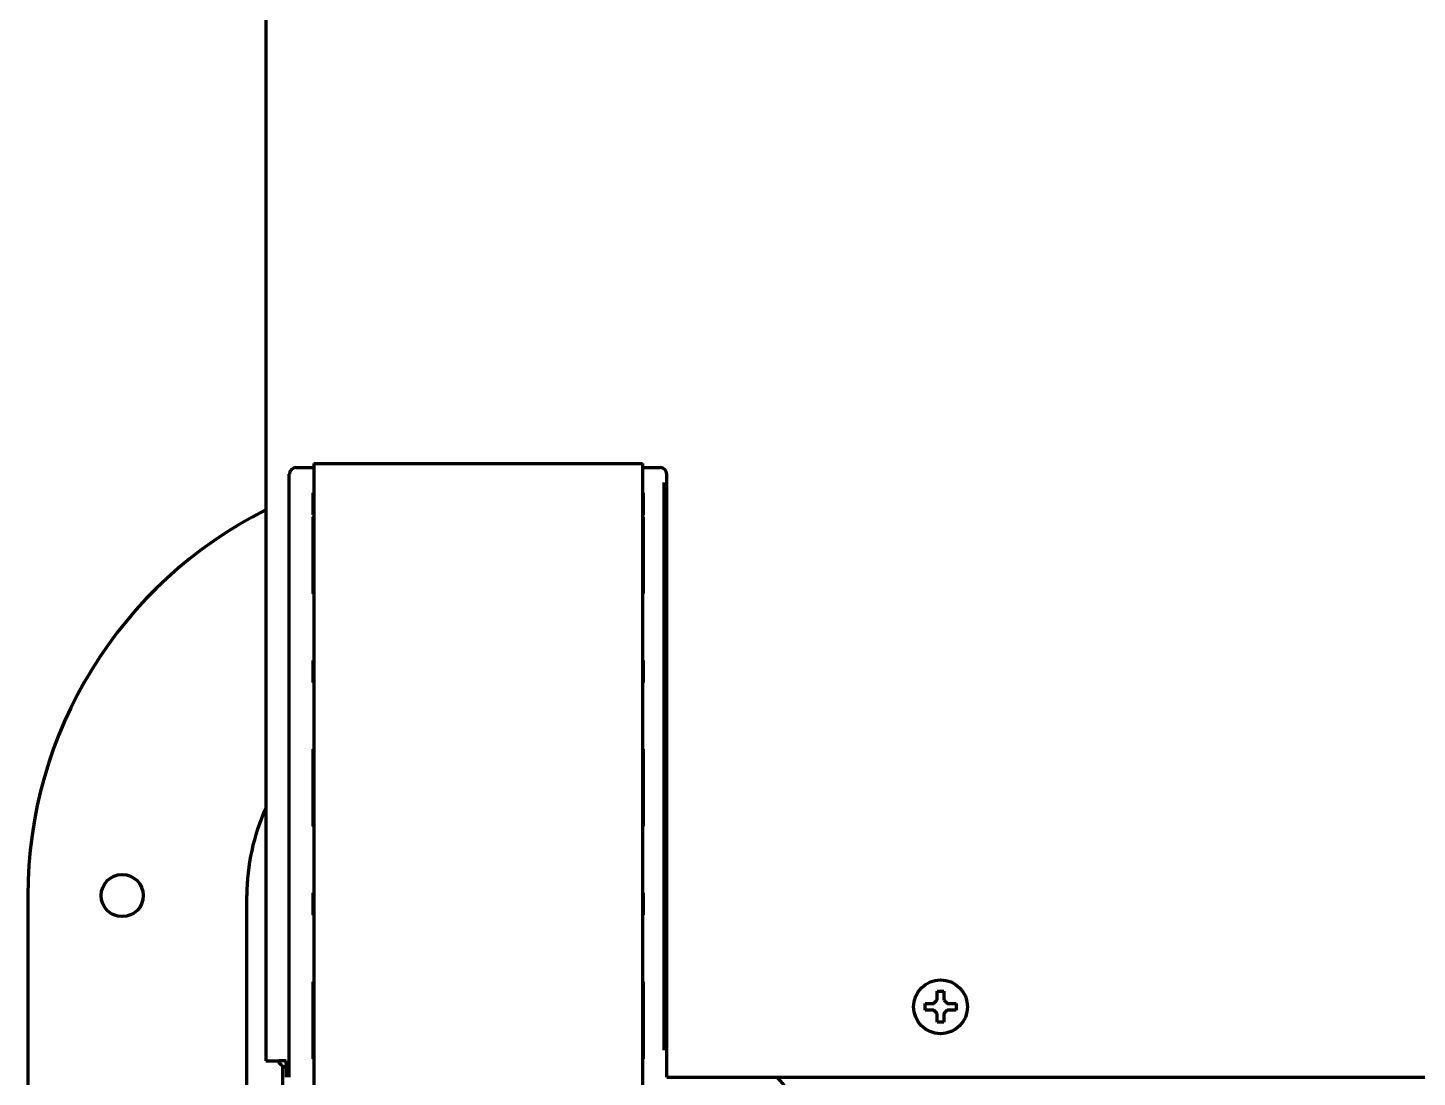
# Model space of a CAD drawing. Header units: inches. Extents: x -2405 to 7588, y 441 to 5654.
# Drawn here: x 2107 to 2313.1, y 618.9 to 774.6 of the extents above; entities that cross this region are included whole.
import ezdxf

# ---------------------------------------------------------------- set-up
doc = ezdxf.new("R2010")
doc.units = ezdxf.units.IN

msp = doc.modelspace()

# ---------------------------------------------------------------- linework, layer by layer
at = {"linetype": 'Continuous', "lineweight": 70}
for p, q in [((2142.28, 956.57), (2142.28, 621.4)), ((2146.77, 709.4), (2149.4, 709.4)), ((2149.4, 710), (2149.4, 708.2)), ((2149.4, 710), (2198.15, 710)), ((2198.15, 710), (2198.15, 708.2)), ((2198.15, 709.4), (2200.78, 709.4)), ((2145.77, 622.95), (2145.77, 708.4)), ((2149.4, 708.2), (2149.4, 521.4)), ((2198.15, 708.2), (2198.15, 521.4)), ((2201.33, 707.17), (2201.33, 622.95)), ((2201.77, 622.95), (2201.77, 708.4)), ((2149.31, 702.37), (2149.31, 704.66)), ((2198.24, 704.66), (2198.24, 702.37)), ((2149.31, 702.37), (2149.4, 702.28)), ((2149.4, 702.37), (2149.31, 702.37)), ((2149.31, 691.56), (2149.31, 702.1)), ((2198.24, 702.37), (2198.15, 702.37)), ((2198.24, 702.37), (2198.19, 702.32)), ((2198.24, 702.1), (2198.24, 691.55)), ((2149.31, 678.38), (2149.31, 679.92)), ((2198.24, 679.92), (2198.24, 678.38)), ((2149.31, 657.05), (2149.31, 666.75)), ((2198.24, 666.75), (2198.24, 657.05)), ((2106.98, 645.9), (2106.98, 573.89)), ((2139.48, 612.9), (2139.48, 645.9)), ((2149.31, 643.88), (2149.31, 645.42)), ((2198.24, 645.42), (2198.24, 643.88)), ((2149.31, 622.55), (2149.31, 632.25)), ((2198.24, 632.25), (2198.24, 622.55)), ((2240.08, 629.4), (2240.08, 629.9)), ((2240.08, 628.9), (2240.08, 629.4)), ((2244.68, 629.9), (2244.68, 629.4)), ((2244.68, 629.4), (2244.68, 628.9)), ((2142.28, 621.4), (2144.28, 621.4)), ((2145.28, 621.4), (2144.28, 621.4)), ((2144.78, 620.68), (2144.78, 523.4)), ((2145.28, 620.97), (2145.28, 621.4)), ((2145.28, 620.97), (2145.28, 618.97)), ((2201.78, 618.97), (3034.28, 618.97))]:
    msp.add_line(p, q, dxfattribs=at)
for centre, radius in [((2120.98, 645.9), 3.13), ((2242.38, 629.4), 4)]:
    msp.add_circle(centre, radius, dxfattribs=at)
for centre, radius, start, end in [((2170.98, 645.9), 64, 116.6428, 180), ((2170.98, 645.9), 31.5, 155.6578, 180), ((2145.77, 622.4), 2, 210.0011, 255.5213), ((2208.33, 609.39), 13.69, 2.0797, 44.3835)]:
    msp.add_arc(centre, radius, start, end, dxfattribs=at)
for centre, major_axis in [((2146.78, 708.4), (-0.707, 0.707)), ((2200.77, 708.4), (0.707, 0.707))]:
    msp.add_ellipse(centre, major_axis=major_axis, ratio=0.999695, start_param=5.497939, end_param=7.068431, dxfattribs=at)
for points, knots in [([(2149.31, 704.66), (2149.31, 704.71), (2149.31, 704.76), (2149.31, 704.83), (2149.31, 704.85), (2149.31, 704.9), (2149.31, 704.92), (2149.31, 704.99), (2149.31, 705.03), (2149.31, 705.12), (2149.31, 705.16), (2149.31, 705.24), (2149.31, 705.28), (2149.31, 705.36), (2149.31, 705.4), (2149.31, 705.48), (2149.31, 705.53), (2149.31, 705.59), (2149.31, 705.62), (2149.31, 705.64), (2149.31, 705.66)], [0, 0, 0, 0, 0.125, 0.125, 0.1875, 0.1875, 0.25, 0.25, 0.375, 0.375, 0.5, 0.5, 0.625, 0.625, 0.75, 0.75, 0.875, 0.9375, 0.9375, 1, 1, 1, 1]), ([(2198.24, 705.66), (2198.24, 705.64), (2198.24, 705.62), (2198.24, 705.59), (2198.24, 705.53), (2198.24, 705.48), (2198.24, 705.4), (2198.24, 705.36), (2198.24, 705.28), (2198.24, 705.24), (2198.24, 705.16), (2198.24, 705.12), (2198.24, 705.03), (2198.24, 704.99), (2198.24, 704.92), (2198.24, 704.9), (2198.24, 704.85), (2198.24, 704.83), (2198.24, 704.76), (2198.24, 704.71), (2198.24, 704.66)], [0, 0, 0, 0, 0.0625, 0.0625, 0.125, 0.25, 0.25, 0.375, 0.375, 0.5, 0.5, 0.625, 0.625, 0.75, 0.75, 0.8125, 0.8125, 0.875, 0.875, 1, 1, 1, 1]), ([(2149.39, 701.82), (2149.38, 701.84), (2149.37, 701.86), (2149.35, 701.89), (2149.35, 701.9), (2149.34, 701.92), (2149.34, 701.94), (2149.32, 701.97), (2149.32, 702), (2149.31, 702.04), (2149.31, 702.05), (2149.31, 702.07), (2149.31, 702.09), (2149.31, 702.1)], [0, 0, 0, 0, 0.227402, 0.227402, 0.356168, 0.356168, 0.484934, 0.484934, 0.742467, 0.742467, 0.871234, 0.871234, 1, 1, 1, 1]), ([(2198.24, 702.1), (2198.24, 702.07), (2198.24, 702.02), (2198.23, 701.97), (2198.22, 701.94), (2198.21, 701.92), (2198.2, 701.9), (2198.2, 701.89), (2198.18, 701.86), (2198.17, 701.84), (2198.15, 701.82)], [0, 0, 0, 0, 0.253984, 0.507969, 0.507969, 0.634961, 0.634961, 0.761953, 0.761953, 1, 1, 1, 1]), ([(2149.31, 690.7), (2149.31, 690.71), (2149.31, 690.72), (2149.31, 690.73), (2149.31, 690.75), (2149.31, 690.81), (2149.31, 690.85), (2149.31, 690.92), (2149.31, 690.95), (2149.31, 691), (2149.31, 691.02), (2149.31, 691.05), (2149.31, 691.07), (2149.31, 691.12), (2149.31, 691.16), (2149.31, 691.23), (2149.31, 691.27), (2149.31, 691.35), (2149.31, 691.39), (2149.31, 691.48), (2149.31, 691.52), (2149.31, 691.56)], [0, 0, 0, 0, 0.03125, 0.03125, 0.0625, 0.125, 0.25, 0.25, 0.375, 0.375, 0.4375, 0.4375, 0.5, 0.5, 0.625, 0.625, 0.75, 0.75, 0.875, 0.875, 1, 1, 1, 1]), ([(2149.39, 690.98), (2149.38, 690.96), (2149.37, 690.94), (2149.36, 690.91), (2149.35, 690.9), (2149.34, 690.88), (2149.34, 690.86), (2149.33, 690.83), (2149.32, 690.8), (2149.32, 690.76), (2149.31, 690.75), (2149.31, 690.73), (2149.31, 690.71), (2149.31, 690.7)], [0, 0, 0, 0, 0.206926, 0.206926, 0.339105, 0.339105, 0.471284, 0.471284, 0.735642, 0.735642, 0.867821, 0.867821, 1, 1, 1, 1]), ([(2198.24, 691.55), (2198.24, 691.51), (2198.24, 691.47), (2198.24, 691.38), (2198.24, 691.34), (2198.24, 691.26), (2198.24, 691.22), (2198.24, 691.14), (2198.24, 691.11), (2198.24, 691.05), (2198.24, 691.04), (2198.24, 691), (2198.24, 690.99), (2198.24, 690.94), (2198.24, 690.9), (2198.24, 690.84), (2198.24, 690.79), (2198.24, 690.74), (2198.24, 690.72), (2198.24, 690.7), (2198.24, 690.69), (2198.24, 690.69)], [0, 0, 0, 0, 0.125, 0.125, 0.25, 0.25, 0.375, 0.375, 0.5, 0.5, 0.5625, 0.5625, 0.625, 0.625, 0.75, 0.75, 0.875, 0.9375, 0.96875, 0.96875, 1, 1, 1, 1]), ([(2149.31, 679.92), (2149.31, 679.97), (2149.31, 680.01), (2149.31, 680.09), (2149.31, 680.13), (2149.31, 680.21), (2149.31, 680.25), (2149.31, 680.33), (2149.31, 680.37), (2149.31, 680.42), (2149.31, 680.44), (2149.31, 680.47), (2149.31, 680.49), (2149.31, 680.54), (2149.31, 680.57), (2149.31, 680.63), (2149.31, 680.68), (2149.31, 680.73), (2149.31, 680.76), (2149.31, 680.77), (2149.31, 680.78), (2149.31, 680.79)], [0, 0, 0, 0, 0.125, 0.125, 0.25, 0.25, 0.375, 0.375, 0.5, 0.5, 0.5625, 0.5625, 0.625, 0.625, 0.75, 0.75, 0.875, 0.9375, 0.96875, 0.96875, 1, 1, 1, 1]), ([(2198.24, 680.79), (2198.24, 680.78), (2198.24, 680.77), (2198.24, 680.76), (2198.24, 680.73), (2198.24, 680.68), (2198.24, 680.63), (2198.24, 680.57), (2198.24, 680.54), (2198.24, 680.49), (2198.24, 680.47), (2198.24, 680.44), (2198.24, 680.42), (2198.24, 680.37), (2198.24, 680.33), (2198.24, 680.25), (2198.24, 680.21), (2198.24, 680.13), (2198.24, 680.09), (2198.24, 680.01), (2198.24, 679.97), (2198.24, 679.92)], [0, 0, 0, 0, 0.03125, 0.03125, 0.0625, 0.125, 0.25, 0.25, 0.375, 0.375, 0.4375, 0.4375, 0.5, 0.5, 0.625, 0.625, 0.75, 0.75, 0.875, 0.875, 1, 1, 1, 1]), ([(2149.31, 677.52), (2149.31, 677.53), (2149.31, 677.53), (2149.31, 677.55), (2149.31, 677.57), (2149.31, 677.63), (2149.31, 677.67), (2149.31, 677.74), (2149.31, 677.77), (2149.31, 677.82), (2149.31, 677.83), (2149.31, 677.87), (2149.31, 677.89), (2149.31, 677.94), (2149.31, 677.98), (2149.31, 678.05), (2149.31, 678.09), (2149.31, 678.17), (2149.31, 678.21), (2149.31, 678.3), (2149.31, 678.34), (2149.31, 678.38)], [0, 0, 0, 0, 0.03125, 0.03125, 0.0625, 0.125, 0.25, 0.25, 0.375, 0.375, 0.4375, 0.4375, 0.5, 0.5, 0.625, 0.625, 0.75, 0.75, 0.875, 0.875, 1, 1, 1, 1]), ([(2198.24, 678.38), (2198.24, 678.34), (2198.24, 678.3), (2198.24, 678.21), (2198.24, 678.17), (2198.24, 678.09), (2198.24, 678.05), (2198.24, 677.98), (2198.24, 677.94), (2198.24, 677.89), (2198.24, 677.87), (2198.24, 677.83), (2198.24, 677.82), (2198.24, 677.77), (2198.24, 677.74), (2198.24, 677.67), (2198.24, 677.63), (2198.24, 677.57), (2198.24, 677.55), (2198.24, 677.53), (2198.24, 677.53), (2198.24, 677.52)], [0, 0, 0, 0, 0.125, 0.125, 0.25, 0.25, 0.375, 0.375, 0.5, 0.5, 0.5625, 0.5625, 0.625, 0.625, 0.75, 0.75, 0.875, 0.9375, 0.96875, 0.96875, 1, 1, 1, 1]), ([(2149.31, 666.75), (2149.31, 666.8), (2149.31, 666.84), (2149.31, 666.92), (2149.31, 666.97), (2149.31, 667.05), (2149.31, 667.09), (2149.31, 667.16), (2149.31, 667.2), (2149.31, 667.25), (2149.31, 667.27), (2149.31, 667.3), (2149.31, 667.32), (2149.31, 667.37), (2149.31, 667.4), (2149.31, 667.47), (2149.31, 667.51), (2149.31, 667.57), (2149.31, 667.59), (2149.31, 667.6), (2149.31, 667.61), (2149.31, 667.62)], [0, 0, 0, 0, 0.125, 0.125, 0.25, 0.25, 0.375, 0.375, 0.5, 0.5, 0.5625, 0.5625, 0.625, 0.625, 0.75, 0.75, 0.875, 0.9375, 0.96875, 0.96875, 1, 1, 1, 1]), ([(2198.24, 667.62), (2198.24, 667.61), (2198.24, 667.6), (2198.24, 667.59), (2198.24, 667.57), (2198.24, 667.51), (2198.24, 667.47), (2198.24, 667.4), (2198.24, 667.37), (2198.24, 667.32), (2198.24, 667.3), (2198.24, 667.27), (2198.24, 667.25), (2198.24, 667.2), (2198.24, 667.16), (2198.24, 667.09), (2198.24, 667.05), (2198.24, 666.97), (2198.24, 666.92), (2198.24, 666.84), (2198.24, 666.8), (2198.24, 666.75)], [0, 0, 0, 0, 0.03125, 0.03125, 0.0625, 0.125, 0.25, 0.25, 0.375, 0.375, 0.4375, 0.4375, 0.5, 0.5, 0.625, 0.625, 0.75, 0.75, 0.875, 0.875, 1, 1, 1, 1]), ([(2149.31, 656.19), (2149.31, 656.19), (2149.31, 656.2), (2149.31, 656.22), (2149.31, 656.24), (2149.31, 656.29), (2149.31, 656.34), (2149.31, 656.4), (2149.31, 656.44), (2149.31, 656.49), (2149.31, 656.5), (2149.31, 656.54), (2149.31, 656.55), (2149.31, 656.61), (2149.31, 656.64), (2149.31, 656.72), (2149.31, 656.76), (2149.31, 656.84), (2149.31, 656.88), (2149.31, 656.97), (2149.31, 657.01), (2149.31, 657.05)], [0, 0, 0, 0, 0.03125, 0.03125, 0.0625, 0.125, 0.25, 0.25, 0.375, 0.375, 0.4375, 0.4375, 0.5, 0.5, 0.625, 0.625, 0.75, 0.75, 0.875, 0.875, 1, 1, 1, 1]), ([(2198.24, 657.05), (2198.24, 657.01), (2198.24, 656.97), (2198.24, 656.88), (2198.24, 656.84), (2198.24, 656.76), (2198.24, 656.72), (2198.24, 656.64), (2198.24, 656.61), (2198.24, 656.55), (2198.24, 656.54), (2198.24, 656.5), (2198.24, 656.49), (2198.24, 656.44), (2198.24, 656.4), (2198.24, 656.34), (2198.24, 656.29), (2198.24, 656.24), (2198.24, 656.22), (2198.24, 656.2), (2198.24, 656.19), (2198.24, 656.19)], [0, 0, 0, 0, 0.125, 0.125, 0.25, 0.25, 0.375, 0.375, 0.5, 0.5, 0.5625, 0.5625, 0.625, 0.625, 0.75, 0.75, 0.875, 0.9375, 0.96875, 0.96875, 1, 1, 1, 1]), ([(2149.31, 645.42), (2149.31, 645.47), (2149.31, 645.51), (2149.31, 645.59), (2149.31, 645.63), (2149.31, 645.71), (2149.31, 645.75), (2149.31, 645.83), (2149.31, 645.87), (2149.31, 645.92), (2149.31, 645.94), (2149.31, 645.97), (2149.31, 645.99), (2149.31, 646.04), (2149.31, 646.07), (2149.31, 646.13), (2149.31, 646.18), (2149.31, 646.23), (2149.31, 646.26), (2149.31, 646.27), (2149.31, 646.28), (2149.31, 646.29)], [0, 0, 0, 0, 0.125, 0.125, 0.25, 0.25, 0.375, 0.375, 0.5, 0.5, 0.5625, 0.5625, 0.625, 0.625, 0.75, 0.75, 0.875, 0.9375, 0.96875, 0.96875, 1, 1, 1, 1]), ([(2198.24, 646.29), (2198.24, 646.28), (2198.24, 646.27), (2198.24, 646.26), (2198.24, 646.23), (2198.24, 646.18), (2198.24, 646.13), (2198.24, 646.07), (2198.24, 646.04), (2198.24, 645.99), (2198.24, 645.97), (2198.24, 645.94), (2198.24, 645.92), (2198.24, 645.87), (2198.24, 645.83), (2198.24, 645.75), (2198.24, 645.71), (2198.24, 645.63), (2198.24, 645.59), (2198.24, 645.51), (2198.24, 645.47), (2198.24, 645.42)], [0, 0, 0, 0, 0.03125, 0.03125, 0.0625, 0.125, 0.25, 0.25, 0.375, 0.375, 0.4375, 0.4375, 0.5, 0.5, 0.625, 0.625, 0.75, 0.75, 0.875, 0.875, 1, 1, 1, 1]), ([(2149.31, 643.02), (2149.31, 643.03), (2149.31, 643.03), (2149.31, 643.05), (2149.31, 643.07), (2149.31, 643.13), (2149.31, 643.17), (2149.31, 643.24), (2149.31, 643.27), (2149.31, 643.32), (2149.31, 643.33), (2149.31, 643.37), (2149.31, 643.39), (2149.31, 643.44), (2149.31, 643.48), (2149.31, 643.55), (2149.31, 643.59), (2149.31, 643.67), (2149.31, 643.71), (2149.31, 643.8), (2149.31, 643.84), (2149.31, 643.88)], [0, 0, 0, 0, 0.03125, 0.03125, 0.0625, 0.125, 0.25, 0.25, 0.375, 0.375, 0.4375, 0.4375, 0.5, 0.5, 0.625, 0.625, 0.75, 0.75, 0.875, 0.875, 1, 1, 1, 1]), ([(2198.24, 643.88), (2198.24, 643.84), (2198.24, 643.8), (2198.24, 643.71), (2198.24, 643.67), (2198.24, 643.59), (2198.24, 643.55), (2198.24, 643.48), (2198.24, 643.44), (2198.24, 643.39), (2198.24, 643.37), (2198.24, 643.33), (2198.24, 643.32), (2198.24, 643.27), (2198.24, 643.24), (2198.24, 643.17), (2198.24, 643.13), (2198.24, 643.07), (2198.24, 643.05), (2198.24, 643.03), (2198.24, 643.03), (2198.24, 643.02)], [0, 0, 0, 0, 0.125, 0.125, 0.25, 0.25, 0.375, 0.375, 0.5, 0.5, 0.5625, 0.5625, 0.625, 0.625, 0.75, 0.75, 0.875, 0.9375, 0.96875, 0.96875, 1, 1, 1, 1]), ([(2149.31, 632.25), (2149.31, 632.3), (2149.31, 632.34), (2149.31, 632.42), (2149.31, 632.47), (2149.31, 632.55), (2149.31, 632.59), (2149.31, 632.66), (2149.31, 632.7), (2149.31, 632.75), (2149.31, 632.77), (2149.31, 632.8), (2149.31, 632.82), (2149.31, 632.87), (2149.31, 632.9), (2149.31, 632.97), (2149.31, 633.01), (2149.31, 633.07), (2149.31, 633.09), (2149.31, 633.1), (2149.31, 633.11), (2149.31, 633.12)], [0, 0, 0, 0, 0.125, 0.125, 0.25, 0.25, 0.375, 0.375, 0.5, 0.5, 0.5625, 0.5625, 0.625, 0.625, 0.75, 0.75, 0.875, 0.9375, 0.96875, 0.96875, 1, 1, 1, 1]), ([(2198.24, 633.12), (2198.24, 633.11), (2198.24, 633.1), (2198.24, 633.09), (2198.24, 633.07), (2198.24, 633.01), (2198.24, 632.97), (2198.24, 632.9), (2198.24, 632.87), (2198.24, 632.82), (2198.24, 632.8), (2198.24, 632.77), (2198.24, 632.75), (2198.24, 632.7), (2198.24, 632.66), (2198.24, 632.59), (2198.24, 632.55), (2198.24, 632.47), (2198.24, 632.42), (2198.24, 632.34), (2198.24, 632.3), (2198.24, 632.25)], [0, 0, 0, 0, 0.03125, 0.03125, 0.0625, 0.125, 0.25, 0.25, 0.375, 0.375, 0.4375, 0.4375, 0.5, 0.5, 0.625, 0.625, 0.75, 0.75, 0.875, 0.875, 1, 1, 1, 1]), ([(2242.88, 631.7), (2242.88, 631.5), (2242.88, 631.29), (2242.88, 630.97), (2242.88, 630.86), (2242.88, 630.63), (2242.88, 630.52), (2242.88, 630.4)], [0, 0, 0, 0, 0.5, 0.5, 0.75, 0.75, 1, 1, 1, 1]), ([(2240.08, 629.9), (2240.28, 629.9), (2240.49, 629.9), (2240.81, 629.9), (2240.92, 629.9), (2241.15, 629.9), (2241.26, 629.9), (2241.38, 629.9)], [0, 0, 0, 0, 0.5, 0.5, 0.75, 0.75, 1, 1, 1, 1]), ([(2244.68, 628.9), (2244.47, 628.9), (2244.26, 628.9), (2243.94, 628.9), (2243.83, 628.9), (2243.6, 628.9), (2243.49, 628.9), (2243.38, 628.9)], [0, 0, 0, 0, 0.5, 0.5, 0.75, 0.75, 1, 1, 1, 1]), ([(2241.88, 627.1), (2241.88, 627.31), (2241.88, 627.52), (2241.88, 627.84), (2241.88, 627.95), (2241.88, 628.17), (2241.88, 628.29), (2241.88, 628.4)], [0, 0, 0, 0, 0.5, 0.5, 0.75, 0.75, 1, 1, 1, 1]), ([(2145.77, 618.95), (2145.77, 619.26), (2145.77, 619.57), (2145.77, 620.21), (2145.77, 620.54), (2145.77, 621.04), (2145.77, 621.21), (2145.77, 621.47), (2145.77, 621.55), (2145.77, 621.73), (2145.77, 622.16), (2145.77, 622.6), (2145.77, 622.95)], [0, 0, 0, 0, 0.25, 0.25, 0.5, 0.5, 0.625, 0.625, 0.6875, 0.6875, 0.75, 1, 1, 1, 1]), ([(2149.31, 621.69), (2149.31, 621.69), (2149.31, 621.7), (2149.31, 621.72), (2149.31, 621.74), (2149.31, 621.79), (2149.31, 621.84), (2149.31, 621.9), (2149.31, 621.94), (2149.31, 621.99), (2149.31, 622), (2149.31, 622.04), (2149.31, 622.05), (2149.31, 622.11), (2149.31, 622.14), (2149.31, 622.22), (2149.31, 622.26), (2149.31, 622.34), (2149.31, 622.38), (2149.31, 622.47), (2149.31, 622.51), (2149.31, 622.55)], [0, 0, 0, 0, 0.03125, 0.03125, 0.0625, 0.125, 0.25, 0.25, 0.375, 0.375, 0.4375, 0.4375, 0.5, 0.5, 0.625, 0.625, 0.75, 0.75, 0.875, 0.875, 1, 1, 1, 1]), ([(2198.24, 622.55), (2198.24, 622.51), (2198.24, 622.47), (2198.24, 622.38), (2198.24, 622.34), (2198.24, 622.26), (2198.24, 622.22), (2198.24, 622.14), (2198.24, 622.11), (2198.24, 622.05), (2198.24, 622.04), (2198.24, 622), (2198.24, 621.99), (2198.24, 621.94), (2198.24, 621.9), (2198.24, 621.84), (2198.24, 621.79), (2198.24, 621.74), (2198.24, 621.72), (2198.24, 621.7), (2198.24, 621.69), (2198.24, 621.69)], [0, 0, 0, 0, 0.125, 0.125, 0.25, 0.25, 0.375, 0.375, 0.5, 0.5, 0.5625, 0.5625, 0.625, 0.625, 0.75, 0.75, 0.875, 0.9375, 0.96875, 0.96875, 1, 1, 1, 1]), ([(2201.77, 618.95), (2201.77, 619.26), (2201.77, 619.57), (2201.77, 620.21), (2201.77, 620.54), (2201.77, 621.04), (2201.77, 621.21), (2201.77, 621.47), (2201.77, 621.55), (2201.77, 621.73), (2201.77, 622.16), (2201.77, 622.6), (2201.77, 622.95)], [0, 0, 0, 0, 0.25, 0.25, 0.5, 0.5, 0.625, 0.625, 0.6875, 0.6875, 0.75, 1, 1, 1, 1])]:
    msp.add_open_spline(points, degree=3, knots=knots, dxfattribs=at)
for points in [[(2241.88, 630.4), (2241.88, 630.46), (2241.88, 630.57), (2241.88, 630.73), (2241.88, 630.89), (2241.88, 631.04), (2241.88, 631.19), (2241.88, 631.35), (2241.88, 631.52), (2241.88, 631.64), (2241.88, 631.7)], [(2241.88, 631.7), (2242.04, 631.7), (2242.38, 631.7), (2242.71, 631.7), (2242.88, 631.7)], [(2241.38, 628.9), (2241.32, 628.9), (2241.21, 628.9), (2241.05, 628.9), (2240.89, 628.9), (2240.74, 628.9), (2240.59, 628.9), (2240.43, 628.9), (2240.26, 628.9), (2240.14, 628.9), (2240.08, 628.9)], [(2241.38, 629.9), (2241.4, 629.93), (2241.45, 629.97), (2241.52, 630.05), (2241.59, 630.12), (2241.66, 630.19), (2241.73, 630.26), (2241.8, 630.33), (2241.85, 630.38), (2241.88, 630.4)], [(2241.88, 628.4), (2241.85, 628.43), (2241.8, 628.48), (2241.72, 628.55), (2241.65, 628.63), (2241.58, 628.7), (2241.51, 628.76), (2241.44, 628.83), (2241.4, 628.88), (2241.38, 628.9)], [(2242.88, 630.4), (2242.9, 630.38), (2242.95, 630.33), (2243.03, 630.25), (2243.1, 630.18), (2243.17, 630.11), (2243.24, 630.04), (2243.31, 629.97), (2243.35, 629.93), (2243.38, 629.9)], [(2243.38, 628.9), (2243.35, 628.88), (2243.3, 628.83), (2243.23, 628.76), (2243.16, 628.69), (2243.09, 628.62), (2243.02, 628.55), (2242.95, 628.47), (2242.9, 628.43), (2242.88, 628.4)], [(2243.38, 629.9), (2243.43, 629.9), (2243.54, 629.9), (2243.7, 629.9), (2243.86, 629.9), (2244.01, 629.9), (2244.17, 629.9), (2244.32, 629.9), (2244.49, 629.9), (2244.61, 629.9), (2244.68, 629.9)], [(2242.88, 627.1), (2242.71, 627.1), (2242.38, 627.1), (2242.04, 627.1), (2241.88, 627.1)], [(2242.88, 628.4), (2242.88, 628.35), (2242.88, 628.24), (2242.88, 628.08), (2242.88, 627.92), (2242.88, 627.76), (2242.88, 627.61), (2242.88, 627.46), (2242.88, 627.29), (2242.88, 627.17), (2242.88, 627.1)]]:
    msp.add_open_spline(points, degree=3, dxfattribs=at)

doc.saveas('drawing.dxf')
